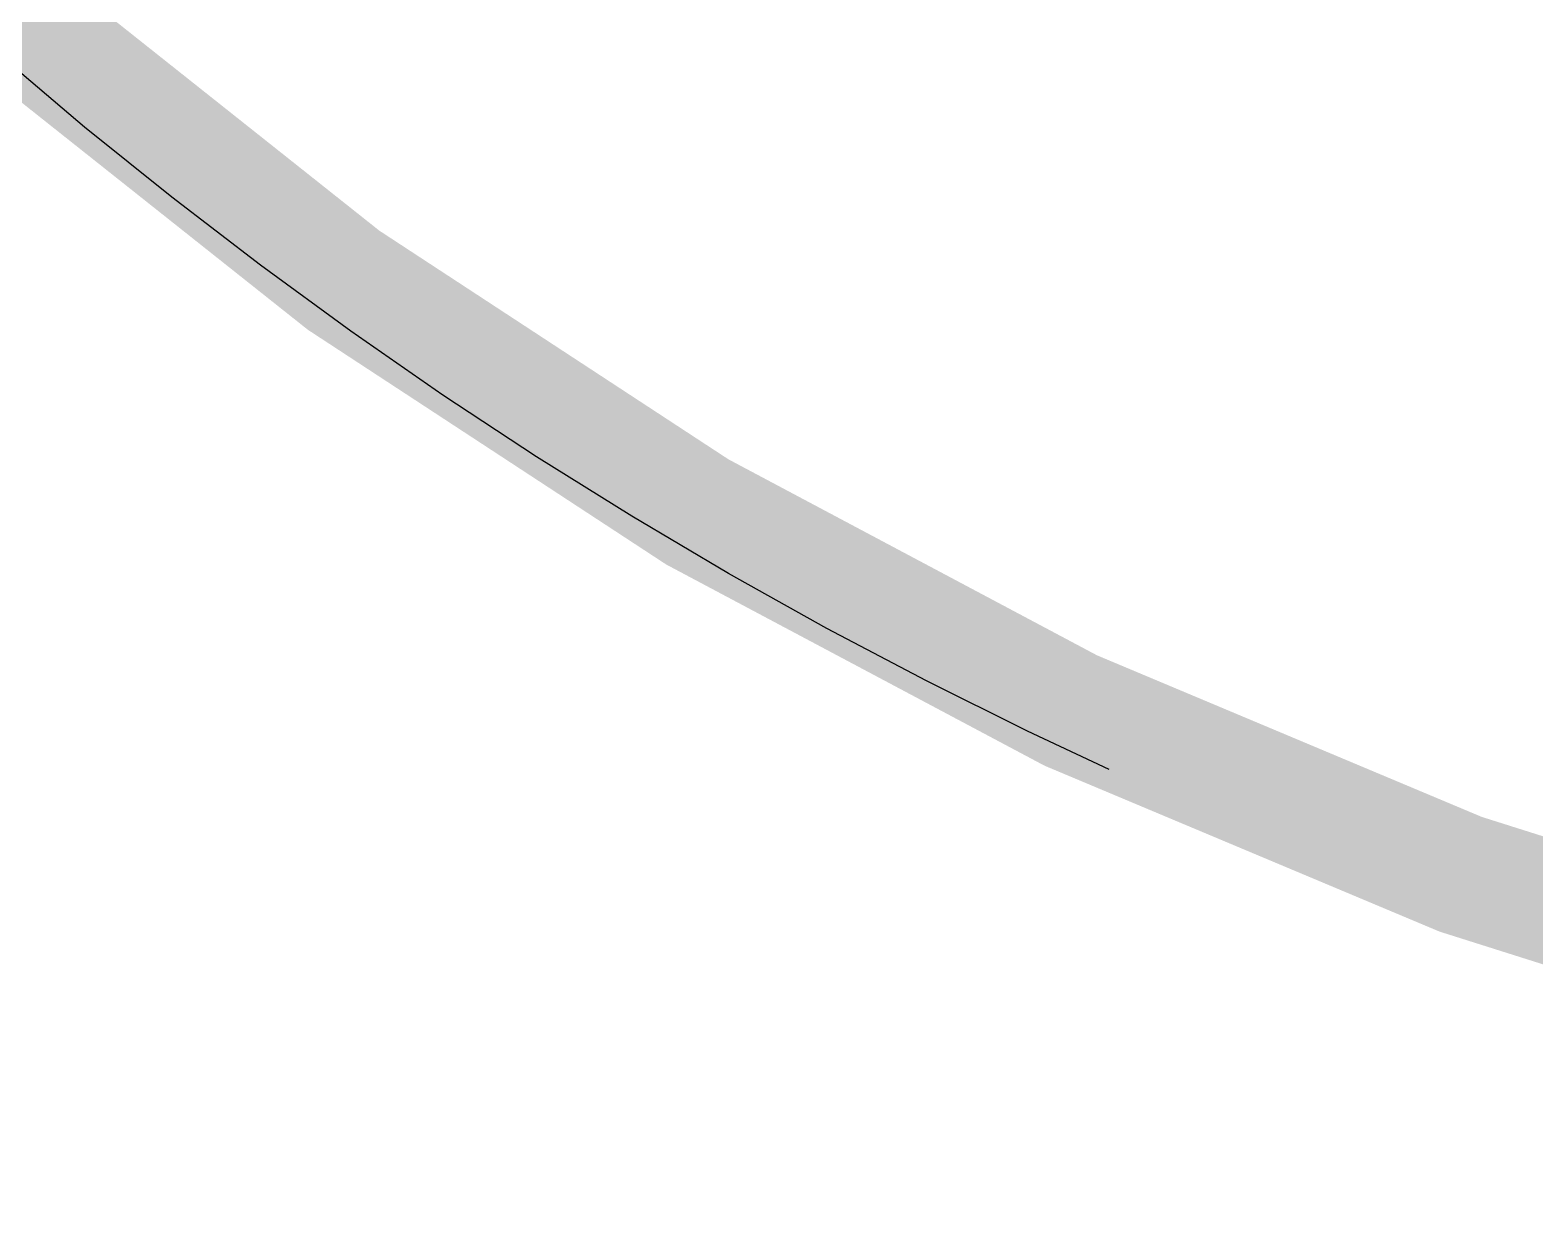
# Model space of a CAD drawing. Header units: millimetres. Extents: x -51 to 51, y -51 to 51.
# Drawn here: x -24.68 to -12.37, y -38.34 to -28.61 of the extents above; entities that cross this region are included whole.
import ezdxf

# ---------------------------------------------------------------- set-up
doc = ezdxf.new("R2010")
doc.units = ezdxf.units.MM
doc.linetypes.add('DASHED', pattern=[19.049999999999997, 12.7, -6.35])
for name, color, linetype in [('bottom_SU8', 5, 'Continuous'), ('metal', 43, 'Continuous'), ('Pt_pads', 1, 'Continuous'), ('reference', 18, 'DASHED')]:
    doc.layers.add(name, color=color, linetype=linetype)
doc.layers.add('top SU-8', color=3, linetype='Continuous', transparency=0.63)

msp = doc.modelspace()

# ---------------------------------------------------------------- linework, layer by layer
at = {"layer": 'bottom_SU8', "transparency": 33554544, "const_width": 1}
msp.add_lwpolyline([(-28.57797041980968, 24.88777058002335, 0.1876667362745851), (-37.85184467012155, -0.7933188926900812, 0.1868266007979046), (-27.32953289591729, -26.11261983133168, 0.1842770213028427), (-2.859382520278395, -37.72452526910359, 0.1850827688334266), (23.00938973387303, -30.07754780079944, 0.238564766207885), (37.75934586617806, 0.5371393615636464, 0.2373457176152347), (21.82965260087996, 30.7311423846811, 0.1857610783168467), (-4.560310380281827, 37.52382571813034, 0.186577640448192)], format="xyb", close=True, dxfattribs=at)
at = {"layer": 'metal', "transparency": 33554544, "const_width": 1}
msp.add_lwpolyline([(-28.57797041980968, 24.88777058002335, 0.1876667362745851), (-37.85184467012155, -0.7933188926900812, 0.1868266007979046), (-27.32953289591729, -26.11261983133168, 0.1842770213028427), (-2.859382520278395, -37.72452526910359, 0.1850827688334266), (23.00938973387303, -30.07754780079944, 0.238564766207885), (37.75934586617806, 0.5371393615636464, 0.2373457176152347), (21.82965260087996, 30.7311423846811, 0.1857610783168467), (-4.560310380281827, 37.52382571813034, 0.186577640448192)], format="xyb", close=True, dxfattribs=at)
at = {"layer": 'Pt_pads', "transparency": 33554544, "const_width": 1}
msp.add_lwpolyline([(-28.57797041980968, 24.88777058002335, 0.1876667362745851), (-37.85184467012155, -0.7933188926900812, 0.1868266007979046), (-27.32953289591729, -26.11261983133168, 0.1842770213028427), (-2.859382520278395, -37.72452526910359, 0.1850827688334266), (23.00938973387303, -30.07754780079944, 0.238564766207885), (37.75934586617806, 0.5371393615636464, 0.2373457176152347), (21.82965260087996, 30.7311423846811, 0.1857610783168467), (-4.560310380281827, 37.52382571813034, 0.186577640448192)], format="xyb", close=True, dxfattribs=at)
at = {"layer": 'reference'}
msp.add_circle((-4.696158541150908e-06, 0), 38.1, dxfattribs=at)
at = {"layer": 'top SU-8', "transparency": 33554544, "const_width": 1}
msp.add_lwpolyline([(-28.57797041980968, 24.88777058002335, 0.1876667362745851), (-37.85184467012155, -0.7933188926900812, 0.1868266007979046), (-27.32953289591729, -26.11261983133168, 0.1842770213028427), (-2.859382520278395, -37.72452526910359, 0.1850827688334266), (23.00938973387303, -30.07754780079944, 0.238564766207885), (37.75934586617806, 0.5371393615636464, 0.2373457176152347), (21.82965260087996, 30.7311423846811, 0.1857610783168467), (-4.560310380281827, 37.52382571813034, 0.186577640448192)], format="xyb", close=True, dxfattribs=at)

doc.saveas('drawing.dxf')
